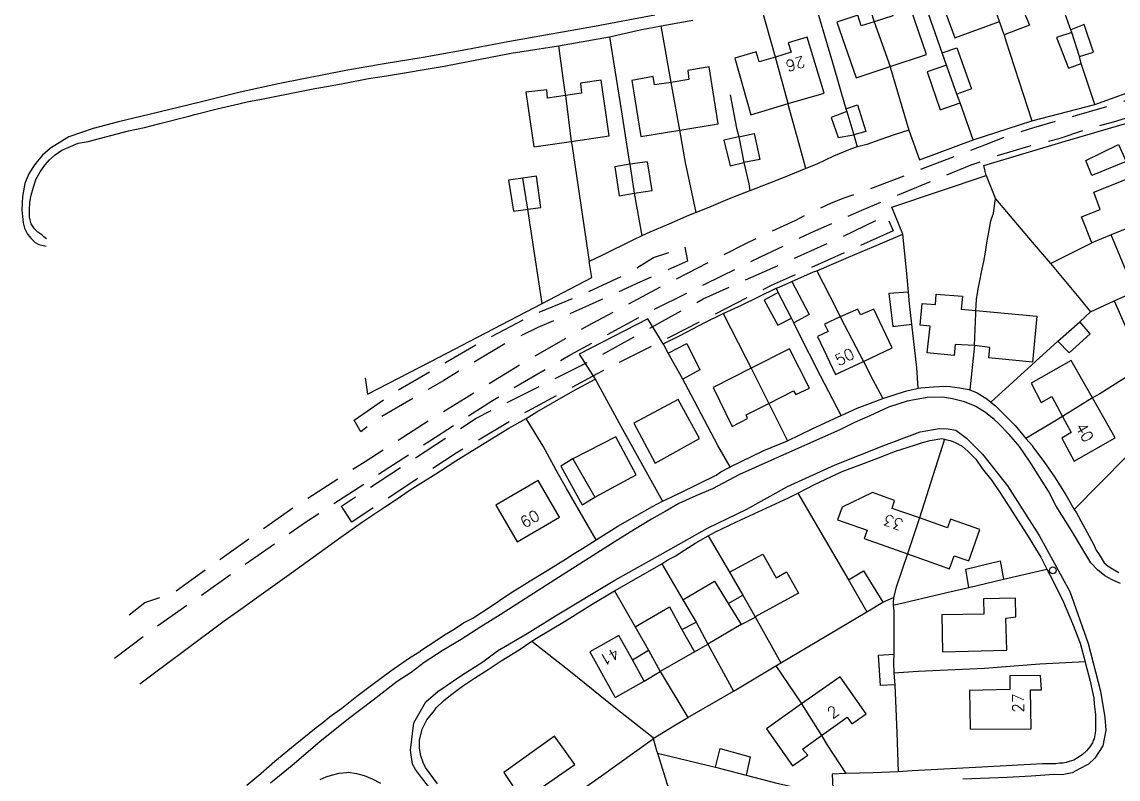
# Model space of a CAD drawing. Extents: x 441020 to 630336, y 432046 to 448236.
# Drawn here: x 628510.5 to 628705.2, y 447651.5 to 447785.9 of the extents above; entities that cross this region are included whole.
import ezdxf
from ezdxf.enums import TextEntityAlignment as Align

# ---------------------------------------------------------------- set-up
doc = ezdxf.new("R2010")
doc.units = 0
doc.linetypes.add('HIDDEN', pattern=[9.525, 6.35, -3.175])
doc.layers.get('0').update_dxf_attribs({"color": 222, "linetype": 'CONTINUOUS'})
for name, color, linetype in [('BOTT', 8, 'HIDDEN'), ('BUILDOUT', 8, 'CONTINUOUS'), ('BUILDTXT', 8, 'CONTINUOUS'), ('GENLINE', 8, 'CONTINUOUS'), ('GENPECK', 8, 'HIDDEN'), ('POINT', 8, 'CONTINUOUS'), ('ROAD', 7, 'CONTINUOUS'), ('TOPSLO', 8, 'HIDDEN')]:
    doc.layers.add(name, color=color, linetype=linetype)
doc.styles.get("Standard").update_dxf_attribs({"font": 'simplex'})

# ---------------------------------------------------------------- blocks, each defined once
blk = doc.blocks.new('CIRCLE')
blk.add_circle((0, 0), 0.299)

msp = doc.modelspace()

# ---------------------------------------------------------------- linework, layer by layer
at = {"layer": 'BOTT', "flags": 128}
for points in [[(628569.12, 447697.13), (628567.3, 447699.96), (628591.23, 447715.58), (628613.05, 447726.56), (628631.55, 447736.75), (628656.12, 447747.71), (628664.07, 447751.56), (628665.26, 447748.83)], [(628628.3, 447745.93), (628628.74, 447743.46), (628620.26, 447739.72), (628610.12, 447735.08), (628602.19, 447731.64), (628596.76, 447729.05), (628585.47, 447722.28), (628573.69, 447715.41), (628570.74, 447713.16), (628569.57, 447715.19)]]:
    msp.add_lwpolyline(points, dxfattribs=at)
at = {"layer": 'BUILDOUT', "flags": 128}
for points in [[(628681.73, 447792.79), (628676.49, 447790.84), (628676.08, 447791.99), (628673.32, 447790.99), (628676.24, 447783.08), (628684.15, 447786.01), (628681.73, 447792.79), (628686.1, 447794.48), (628685.71, 447795.52), (628688.58, 447796.54), (628691.61, 447788.65), (628688.54, 447787.6), (628689.46, 447785.32), (628684.99, 447783.61), (628684.15, 447786.01)], [(628661.92, 447785.92), (628659.62, 447785.2), (628658.97, 447787.12), (628655.24, 447785.85), (628658.71, 447776), (628664.76, 447777.99), (628671.18, 447780.15), (628667.77, 447790.21), (628664.53, 447789.02), (628665.19, 447787.01), (628661.92, 447785.92)], [(628637.17, 447779.49), (628639.97, 447769.43), (628646.63, 447771.42), (628653, 447773.26), (628650.02, 447783.2), (628646.64, 447782.19), (628647.14, 447780.55), (628644.35, 447779.65), (628641.45, 447778.83), (628640.94, 447780.57), (628637.17, 447779.49)], [(628618.88, 447775.53), (628620.45, 447765.56), (628627.36, 447766.68), (628634.17, 447767.79), (628632.57, 447777.96), (628628.82, 447777.3), (628629.01, 447775.71), (628625.85, 447775.15), (628622.88, 447774.72), (628622.62, 447776.2), (628618.88, 447775.53)], [(628600.06, 447773.41), (628601.48, 447763.71), (628608.11, 447764.69), (628614.84, 447765.68), (628613.39, 447775.58), (628609.73, 447775.03), (628609.94, 447773.24), (628607.07, 447772.83), (628603.9, 447772.37), (628603.74, 447773.86), (628600.06, 447773.41)], [(628710.14, 447750.6), (628711.41, 447747.48), (628712.73, 447748.02), (628714.58, 447743.37), (628707.18, 447740.43), (628703.99, 447748.09), (628700.58, 447746.67), (628698.74, 447751.32), (628702.07, 447752.62), (628700.92, 447755.67), (628708.22, 447758.59), (628710.14, 447754.06), (628708.89, 447753.63), (628710.14, 447750.6), (628703.99, 447748.09)], [(628677.38, 447734.93), (628679.96, 447734.68), (628690.81, 447733.66), (628690.02, 447725.5), (628682.27, 447726.26), (628682.45, 447728.12), (628679.75, 447728.45), (628676.26, 447728.64), (628676.1, 447726.68), (628671.34, 447727.16), (628671.82, 447731.92), (628670.06, 447732.11), (628670.4, 447735.93), (628672.77, 447735.74), (628672.94, 447737.6), (628677.58, 447737.21), (628677.38, 447734.93)], [(628653.07, 447732.24), (628653.71, 447730.94), (628651.83, 447730.09), (628655.06, 447723.35), (628660.03, 447725.66), (628665.09, 447728.08), (628661.84, 447734.92), (628659.48, 447733.89), (628659, 447734.92), (628655.89, 447733.56), (628653.07, 447732.24)], [(628633.33, 447721.02), (628636.69, 447714.1), (628639.39, 447715.5), (628639.17, 447716.17), (628643.18, 447718.2), (628647.56, 447720.4), (628647.98, 447719.76), (628650.41, 447720.91), (628646.84, 447727.89), (628640.04, 447724.45), (628633.33, 447721.02)], [(628689.76, 447721.8), (628691.59, 447718.36), (628693.44, 447719.4), (628695.38, 447715.89), (628696.91, 447713.01), (628695.26, 447712.01), (628697.41, 447707.92), (628704.7, 447712.06), (628700.69, 447719.17), (628696.87, 447725.8), (628689.76, 447721.8)], [(628619.23, 447714.66), (628623.02, 447707.61), (628630.88, 447711.95), (628627.11, 447718.9), (628619.23, 447714.66)], [(628619.63, 447705.49), (628616, 447712.26), (628608.36, 447708.36)], [(628608.36, 447708.36), (628612.31, 447701.55)], [(628612.31, 447701.55), (628619.63, 447705.49)], [(628594.68, 447700.15), (628598.49, 447693.61), (628606.04, 447698), (628602.23, 447704.53), (628594.68, 447700.15)], [(628661.62, 447702.38), (628656.19, 447699.79), (628655.38, 447697.51), (628660.68, 447695.71), (628660.13, 447694.19), (628667.82, 447691.5), (628675.3, 447688.86), (628676.11, 447691.14), (628678.7, 447690.28), (628680.67, 447695.81), (628675.47, 447697.63), (628674.93, 447696.11), (628669.94, 447697.86), (628665.07, 447699.54), (628665.54, 447700.94), (628661.62, 447702.38)], [(628636.21, 447688.22), (628642.14, 447691.41), (628644.5, 447687.25), (628646.35, 447688.29), (628648.45, 447684.5), (628640.76, 447680.29)], [(628636.21, 447688.22), (628638.55, 447684.17), (628640.76, 447680.29)], [(628627.94, 447683.3), (628633.55, 447686.63), (628635.97, 447682.69), (628638.26, 447678.94), (628632.38, 447675.45)], [(628619.44, 447678.54), (628625.52, 447682.06), (628627.75, 447678.08), (628629.98, 447674.11), (628623.9, 447670.6)], [(628627.94, 447683.3), (628630.27, 447679.34), (628632.38, 447675.45)], [(628681.32, 447683.53), (628681.4, 447680.8), (628673.9, 447680.69), (628674.06, 447674.12), (628685.48, 447674.42), (628685.29, 447680.07), (628687.08, 447680.29), (628686.99, 447683.63), (628681.32, 447683.53)], [(628619.44, 447678.54), (628621.8, 447674.39), (628623.9, 447670.6)], [(628618.96, 447672.67), (628616.56, 447677.01), (628611.4, 447674.07), (628615.88, 447666.02), (628621.06, 447668.87), (628618.96, 447672.67)], [(628642.77, 447660.44), (628647.39, 447653.84), (628650.1, 447655.75), (628649.2, 447656.81), (628652.53, 447659.23), (628657.13, 447662.48), (628657.95, 447661.3), (628660.48, 447663.07), (628655.85, 447669.67), (628648.98, 447664.89), (628642.77, 447660.44)], [(628685.99, 447669.84), (628686.01, 447667.4), (628678.83, 447667.25), (628678.94, 447660.36), (628689.79, 447660.46), (628689.68, 447667.34), (628691.6, 447667.38), (628691.46, 447669.9), (628685.99, 447669.84)], [(628596.11, 447652.66), (628599.15, 447648.12), (628597.06, 447646.74), (628598.84, 447644.11), (628603.45, 447647.36), (628601.96, 447649.44), (628608.75, 447654.09), (628605.11, 447659.14), (628596.11, 447652.66)]]:
    msp.add_lwpolyline(points, dxfattribs=at)
at = {"layer": 'GENLINE', "flags": 128}
for points in [[(628666.99, 447748.22), (628665.02, 447753.05), (628681.8, 447758.67), (628681.38, 447760.43), (628695.85, 447764.72), (628708.79, 447768.54), (628719.8, 447771.72), (628720.85, 447772.11), (628727.96, 447774.38), (628747.65, 447781.33), (628758.36, 447785.06), (628774.12, 447790.09), (628783.12, 447793.21), (628784.4, 447793.44), (628814.63, 447802.77), (628839.75, 447810.58), (628854.29, 447815.09), (628859.25, 447816.89)], [(628697, 447784.02), (628696.81, 447784.49), (628696.63, 447784.97), (628689.53, 447804.94)], [(628659.43, 447793.7), (628661.92, 447785.92), (628664.76, 447777.99), (628664.81, 447777.7), (628668.08, 447766.7), (628669.93, 447761.44), (628679.46, 447764.96), (628677.17, 447771.56), (628676.6, 447773.09), (628674.77, 447778.24), (628673.97, 447780.44), (628668.21, 447796.89)], [(628650.88, 447790.96), (628654.47, 447778.71), (628656.85, 447770.49)], [(628649.79, 447759.9), (628648.99, 447762.7), (628646.73, 447770.83), (628646.63, 447771.42), (628644.35, 447779.65), (628641.84, 447788.65)], [(628514.89, 447747.43), (628514.43, 447747.75), (628514.06, 447748.09), (628513.37, 447748.58), (628512.75, 447749.18), (628512.18, 447750.09), (628511.88, 447751.26), (628511.86, 447752.47), (628511.91, 447753.91), (628512.2, 447755.17), (628512.56, 447756.56), (628513.02, 447757.96), (628513.8, 447759.32), (628514.61, 447760.48), (628515.45, 447761.44), (628516.41, 447762.32), (628517.59, 447763.14), (628518.72, 447763.64), (628520.52, 447764.37), (628522.29, 447764.68), (628529.47, 447766.57), (628532.31, 447767.17), (628535.03, 447767.86), (628540.18, 447769.18), (628541.24, 447769.47), (628545.23, 447770.48), (628549.03, 447771.36), (628550.79, 447771.78), (628552.76, 447772.12), (628562.57, 447774.07), (628563.65, 447774.26), (628567.3, 447774.91), (628572.1, 447775.86), (628575.27, 447776.32), (628585.53, 447778.04), (628585.82, 447778.1), (628597.41, 447780.36), (628605.81, 447781.64), (628614.87, 447783.25), (628620.33, 447784.53), (628624.07, 447785.19), (628629.68, 447786.19)], [(628630.26, 447752.06), (628628.37, 447760.97), (628627.36, 447766.68), (628625.85, 447775.15), (628624.07, 447785.19)], [(628698.36, 447779.79), (628700.87, 447780.54), (628699.19, 447785.42), (628696.81, 447784.49)], [(628614.87, 447783.25), (628617.03, 447769.93), (628618.32, 447761.52), (628618.48, 447760.64), (628619.29, 447755.5), (628620.63, 447747.92)], [(628684.99, 447783.61), (628685.28, 447782.55), (628689.93, 447768.34)], [(628697, 447784.02), (628694.31, 447783.14), (628696.39, 447777.72), (628698.68, 447778.53)], [(628698.36, 447779.79), (628697, 447784.02)], [(628605.81, 447781.64), (628606.63, 447775.9), (628606.97, 447773.42), (628607.07, 447772.83), (628608.11, 447764.69), (628608.27, 447763.8), (628611.28, 447743.41)], [(628673.97, 447780.44), (628676.56, 447781.31), (628679.17, 447774.05), (628676.6, 447773.09)], [(628679.46, 447764.96), (628689.93, 447768.34), (628701.1, 447771.24), (628710.25, 447774.59), (628720.05, 447777.75), (628729.52, 447781.06)], [(628698.68, 447778.53), (628698.36, 447779.79)], [(628674.77, 447778.24), (628671.33, 447777.02), (628673.63, 447770.32), (628677.17, 447771.56)], [(628701.1, 447771.24), (628698.68, 447778.53)], [(628636.3, 447772.94), (628637.45, 447767.05), (628637.86, 447765.5), (628638.73, 447760.98), (628639.61, 447757.18), (628639.84, 447755.9)], [(628657.03, 447770.02), (628654.28, 447768.92), (628655.52, 447765.38), (628658.28, 447765.87)], [(628656.85, 447770.49), (628658.96, 447771.17), (628660.41, 447766.45), (628658.28, 447765.87)], [(628656.85, 447770.49), (628657.03, 447770.02)], [(628657.03, 447770.02), (628658.28, 447765.87)], [(628668.08, 447766.7), (628665.3, 447765.8), (628662.9, 447764.97), (628660.61, 447764.15), (628659.15, 447763.79), (628658.86, 447763.74), (628657.71, 447763.33), (628654.68, 447762.09), (628651.69, 447760.64), (628649.79, 447759.9), (628645.71, 447758.26), (628639.84, 447755.9), (628639.16, 447755.67), (628635.84, 447754.37), (628632.53, 447752.97), (628630.26, 447752.06), (628628.93, 447751.52), (628625.45, 447749.99), (628622.04, 447748.57), (628620.63, 447747.92), (628619.13, 447747.24), (628613.54, 447744.42), (628611.28, 447743.41)], [(628637.86, 447765.5), (628640.57, 447766.08), (628641.58, 447761.49), (628638.73, 447760.98)], [(628658.28, 447765.87), (628658.86, 447763.74)], [(628637.86, 447765.5), (628635.19, 447764.92), (628636.3, 447760.35), (628638.73, 447760.98)], [(628699.51, 447761.31), (628705.3, 447764.16), (628706.64, 447761.15), (628700.59, 447758.66), (628699.51, 447761.31)], [(628615.82, 447760.16), (628616.63, 447755.03), (628619.29, 447755.5), (628622.46, 447755.96), (628621.65, 447761.1), (628618.48, 447760.64), (628615.82, 447760.16)], [(628596.94, 447757.83), (628597.82, 447752.3), (628600.4, 447752.65), (628602.68, 447752.96), (628601.9, 447758.5), (628599.51, 447758.18), (628596.94, 447757.83)], [(628602.96, 447735.94), (628601.65, 447744.44), (628600.4, 447752.65), (628599.51, 447758.18)], [(628681.8, 447758.67), (628683.45, 447754.5)], [(628679.96, 447734.68), (628680.02, 447735.5), (628680.1, 447736.74), (628680.24, 447737.68), (628680.4, 447738.52), (628680.64, 447739.98), (628680.99, 447741.47), (628681.37, 447743.36), (628681.68, 447745.04), (628681.89, 447746.7), (628682.26, 447748.6), (628682.62, 447750.59), (628683.08, 447751.99), (628683.45, 447754.5)], [(628683.45, 447754.5), (628689.99, 447746.82), (628693.21, 447743.03), (628697.97, 447737.37), (628700.32, 447734.44)], [(628624.44, 447728.79), (628627.43, 447730.23), (628631.8, 447732.53), (628635.07, 447734.13), (628638.36, 447735.62), (628644.52, 447738.65), (628645, 447738.83), (628647.25, 447739.85), (628651.12, 447741.55), (628651.69, 447741.75), (628657.35, 447744.18), (628662.94, 447746.49), (628666.99, 447748.22)], [(628669.72, 447720.88), (628669.48, 447724.49), (628668.61, 447732.26), (628668.18, 447735.84), (628668.01, 447737.94), (628667.73, 447741.24), (628666.99, 447748.22)], [(628693.21, 447743.03), (628700.58, 447746.67)], [(628571.48, 447722.74), (628571.55, 447722.34), (628571.89, 447719.86), (628583.06, 447725.6), (628592.92, 447730.71), (628602.96, 447735.94), (628611.78, 447740.56), (628611.28, 447743.41)], [(628651.69, 447741.75), (628655.1, 447735.14), (628655.89, 447733.56), (628660.03, 447725.66), (628661.61, 447722.49), (628663.44, 447719.05)], [(628682.65, 447718.4), (628694.54, 447729.25), (628698.4, 447732.67), (628700.32, 447734.44), (628704.54, 447736.4), (628714.8, 447740.97)], [(628656.06, 447716.02), (628652.36, 447723.08), (628648.43, 447730.91), (628647.64, 447732.5), (628647.19, 447733.33), (628644.86, 447737.9), (628644.67, 447738.37), (628644.52, 447738.65)], [(628647.25, 447739.85), (628650.33, 447733.99), (628647.64, 447732.5)], [(628644.86, 447737.9), (628642.36, 447736.54), (628644.77, 447732.09), (628647.19, 447733.33)], [(628668.01, 447737.94), (628664.49, 447737.73), (628665.23, 447731.86), (628668.61, 447732.26)], [(628679.75, 447728.45), (628679.95, 447734.17), (628679.96, 447734.68)], [(628704.54, 447736.4), (628708.65, 447726.98)], [(628636.34, 447706.93), (628634.15, 447710.71), (628629.4, 447719.71), (628627.89, 447722.49), (628625.34, 447727.12), (628624.57, 447728.61), (628624.44, 447728.79), (628621.73, 447733.18), (628609.53, 447726.95), (628612.35, 447722.48), (628612.5, 447722.2), (628616.88, 447714.14), (628624.32, 447700.84)], [(628635.07, 447734.13), (628639.1, 447726.31), (628640.04, 447724.45), (628643.18, 447718.2), (628646.48, 447711.58)], [(628694.54, 447729.25), (628696.53, 447727.16), (628700.29, 447730.57), (628698.4, 447732.67)], [(628625.34, 447727.12), (628628.6, 447728.81), (628630.95, 447724.15), (628627.89, 447722.49)], [(628679.75, 447728.45), (628678.91, 447720.58)], [(628709.66, 447724.72), (628701.98, 447719.9), (628700.69, 447719.17), (628695.38, 447715.89), (628694.29, 447715.19), (628688.86, 447711.99)], [(628531.46, 447668.41), (628534.05, 447670.39), (628539.18, 447674.14), (628546.43, 447679.6), (628549.42, 447681.65), (628552.21, 447683.67), (628558.43, 447688.12), (628567.16, 447694.45), (628571.04, 447697.17), (628574.94, 447699.79), (628576.85, 447701.04), (628579.48, 447702.83), (628584.06, 447705.67), (628584.87, 447706.22), (628587.6, 447708.03), (628588.06, 447708.31), (628592.09, 447710.76), (628597.04, 447713.77), (628600.08, 447715.52), (628602.01, 447716.68), (628608.36, 447720.35), (628612.35, 447722.48)], [(628607.05, 447690.56), (628608.6, 447691.55), (628610.07, 447692.42), (628612.54, 447693.97), (628613.18, 447694.39), (628616.38, 447696.38), (628619.42, 447698.14), (628622.55, 447699.91), (628624.32, 447700.84), (628624.97, 447701.16), (628627.31, 447702.28), (628633.86, 447705.47), (628634.67, 447706.03), (628636.16, 447706.8), (628636.34, 447706.93), (628642.33, 447709.82), (628646.48, 447711.58), (628650.88, 447713.68), (628654.83, 447715.49), (628656.06, 447716.02), (628658.87, 447717.33), (628661.72, 447718.44), (628663.44, 447719.05), (628667.47, 447720.38), (628669.72, 447720.88), (628670.21, 447720.97), (628672.41, 447721.15), (628674.53, 447721.23), (628675.35, 447721.17), (628677.11, 447720.97), (628678.69, 447720.64), (628678.91, 447720.58), (628680.21, 447720.1), (628681.93, 447718.99), (628682.65, 447718.4), (628683.48, 447717.74), (628686.93, 447714.29), (628688.86, 447711.99), (628690.01, 447710.67), (628690.03, 447710.57), (628692.03, 447707.88), (628693.93, 447705.17), (628695.92, 447701.97), (628697.4, 447699.39), (628697.82, 447698.75), (628700.83, 447693.19), (628701.32, 447692.16), (628701.87, 447691.35), (628702.74, 447689.87), (628703.46, 447689.29), (628704.25, 447688.82), (628705.38, 447688.21)], [(628612.54, 447693.97), (628610.35, 447697.75), (628607.26, 447703.09), (628605.79, 447705.67), (628603.09, 447710.58), (628600.08, 447715.52)], [(628713.62, 447715.57), (628706.7, 447708.76), (628697.4, 447699.39)], [(628584.37, 447650.68), (628582.24, 447653.55), (628581.77, 447654.48), (628581.36, 447655.63), (628581.12, 447657.01), (628581.17, 447658.44), (628581.51, 447659.92), (628581.64, 447660.35), (628582.46, 447662.02), (628583.79, 447663.68), (628584.11, 447664.14), (628585.42, 447665.39), (628586.66, 447666.42), (628588.81, 447668.02), (628590.9, 447669.41), (628593.36, 447670.97), (628595.63, 447672.49), (628598.84, 447674.48), (628601.1, 447676), (628601.92, 447676.55), (628606.89, 447679.46), (628611.82, 447682.57), (628615.77, 447684.9), (628624.16, 447689.74), (628625.25, 447690.44), (628626.56, 447691.08), (628628.29, 447692.2), (628630.2, 447693.45), (628632.43, 447694.66), (628633.72, 447695.39), (628637.46, 447697.18), (628646.66, 447701.45), (628648.34, 447702.26), (628651.32, 447703.8), (628656.19, 447706.09), (628659.24, 447707.24), (628662.38, 447708.41), (628665.71, 447709.71), (628669.07, 447710.81), (628670.51, 447711.27), (628671.87, 447711.61), (628673.94, 447711.98), (628674.37, 447711.85), (628674.58, 447711.79), (628675.42, 447711.63), (628676.29, 447711.28), (628677.54, 447710.59), (628678.61, 447709.66), (628679.98, 447708.28), (628681.08, 447706.65), (628682.78, 447704.51), (628684.41, 447702.16), (628688.93, 447695.04), (628691.49, 447690.92), (628692.58, 447688.78), (628693.67, 447686.64), (628695.55, 447682.91), (628697.14, 447679.13), (628698.47, 447675.61), (628699.36, 447672.31), (628699.41, 447672.02), (628700.27, 447668.92), (628700.91, 447665.88), (628700.98, 447664.88), (628701.22, 447662.99), (628701.22, 447661.27), (628701.23, 447660.05), (628700.97, 447658.68), (628700.82, 447658.35), (628700.7, 447657.92), (628700.21, 447657.23), (628699.63, 447656.52), (628698.93, 447655.88), (628698.11, 447655.33), (628697.37, 447654.9), (628696.51, 447654.64), (628696.03, 447654.46), (628695.44, 447654.35), (628694.83, 447654.34), (628694.14, 447654.22), (628691.81, 447654.21), (628681.05, 447653.62), (628668.67, 447652.95), (628666.16, 447652.81), (628661.72, 447652.63), (628656.87, 447652.48), (628654.46, 447652.36), (628654.63, 447648.53)], [(628674.37, 447711.85), (628671.58, 447702.93), (628669.94, 447697.86), (628667.82, 447691.5), (628665.83, 447685.56), (628665.34, 447683.74), (628665.3, 447682.82), (628665.27, 447682.41), (628665.37, 447681.31), (628665.4, 447673.7), (628665.35, 447672.27), (628665.38, 447670.34), (628665.55, 447668.24), (628665.94, 447659.78), (628666.16, 447652.81)], [(628608.36, 447708.36), (628606.25, 447707.07), (628610.01, 447700.22)], [(628610.01, 447700.22), (628612.31, 447701.55)], [(628648.34, 447702.26), (628657.37, 447686.9), (628660.62, 447681.18)], [(628632.43, 447694.66), (628636.21, 447688.22)], [(628550.49, 447650.46), (628552.97, 447652.52), (628555.43, 447654.68), (628559.06, 447657.66), (628562.79, 447660.66), (628563.95, 447661.58), (628565.11, 447662.5), (628567.36, 447664.11), (628570.04, 447666.21), (628572.63, 447668.2), (628576.04, 447670.73), (628579.38, 447673.05), (628581.03, 447674.06), (628581.57, 447674.46), (628583.94, 447676), (628585.57, 447677.1), (628587.32, 447678.12), (628588.95, 447679.22), (628590.72, 447680.14), (628591.18, 447680.43), (628593.37, 447681.83), (628597.17, 447684.44), (628600.83, 447686.71), (628601.11, 447686.86), (628604.13, 447688.72), (628607.05, 447690.56)], [(628678.74, 447685.51), (628678.16, 447688.76), (628684.29, 447690.26), (628684.87, 447687.01)], [(628624.16, 447689.74), (628627.94, 447683.3)], [(628657.37, 447686.9), (628660.03, 447688.49), (628663.46, 447682.9)], [(628665.27, 447682.41), (628674.83, 447684.62), (628678.74, 447685.51), (628684.87, 447687.01), (628692.58, 447688.78)], [(628615.77, 447684.9), (628619.44, 447678.54)], [(628660.62, 447681.18), (628663.46, 447682.9)], [(628663.46, 447682.9), (628665.34, 447683.74)], [(628640.76, 447680.29), (628645.35, 447672.17)], [(628645.35, 447672.17), (628651.69, 447675.94), (628660.62, 447681.18)], [(628601.1, 447676), (628607.95, 447670.61), (628616.01, 447664.12), (628622.63, 447658.89), (628622.66, 447658.7), (628623.24, 447656.57), (628623.43, 447656.09), (628625.35, 447649.83)], [(628632.38, 447675.45), (628636.91, 447667.12)], [(628665.55, 447668.24), (628663.04, 447668.1), (628662.69, 447673.52), (628665.4, 447673.7)], [(628699.36, 447672.31), (628691.31, 447671.9), (628681.49, 447671.17), (628669.7, 447670.6), (628665.38, 447670.34)], [(628594.25, 447638.52), (628601.1, 447643.39), (628613.47, 447652.09), (628622.48, 447658.56), (628622.66, 447658.7), (628626.32, 447660.97), (628628.8, 447662.43), (628636.91, 447667.12), (628637.64, 447667.55), (628644.44, 447671.6), (628645.35, 447672.17)], [(628623.9, 447670.6), (628628.8, 447662.43)], [(628644.44, 447671.6), (628648.83, 447665.17), (628648.98, 447664.89), (628652.53, 447659.23), (628653.51, 447657.67), (628656.87, 447652.48)], [(628633.71, 447653.65), (628634.55, 447656.95), (628639.89, 447655.46), (628639.15, 447652.18)], [(628623.43, 447656.09), (628630.75, 447654.34), (628633.71, 447653.65), (628639.15, 447652.18), (628644.36, 447650.87), (628654.63, 447648.53)]]:
    msp.add_lwpolyline(points, dxfattribs=at)
at = {"layer": 'GENPECK', "flags": 128}
for points in [[(628526.99, 447672.99), (628532.63, 447677.25), (628533.89, 447678.18), (628549.86, 447689.45), (628561.08, 447697.23), (628573.63, 447705.45), (628583.01, 447711.58), (628594.13, 447718.73), (628608.02, 447726.89), (628622.19, 447734.58), (628634.98, 447740.92), (628642.83, 447744.75), (628650.6, 447748.46), (628659.73, 447752.52), (628671.93, 447757.63), (628679.13, 447760.53), (628683.81, 447762.18), (628689.4, 447763.88), (628694.94, 447765.27), (628699.35, 447766.77), (628704.38, 447768.17), (628710.45, 447770.06), (628726.37, 447775.32), (628752.4, 447784.31), (628790.62, 447797.29), (628794.87, 447798.55), (628798.47, 447799.39), (628814.03, 447803.88), (628827.08, 447807.62), (628839.04, 447811.17), (628855.59, 447816.95), (628869.16, 447821.69), (628872.92, 447822.87), (628882.83, 447825.95), (628892.12, 447829.12), (628897.95, 447831.17), (628904.36, 447833.42), (628917.98, 447839.09), (628928.12, 447843.74), (628936.33, 447847.83), (628947.82, 447854.04), (628955.98, 447858.43)], [(628529.59, 447680.67), (628532.34, 447682.88), (628537.24, 447684.46), (628548.14, 447692.29), (628559.26, 447700.05), (628571.47, 447707.91), (628583.33, 447715.5), (628598.26, 447724.65), (628610.97, 447731.98), (628624.8, 447739.31), (628639.24, 447746.65), (628647.96, 447750.74), (628650.2, 447751.85), (628654.33, 447753.8), (628656.6, 447754.71), (628659.96, 447755.81), (628681.54, 447764.11), (628685.44, 447765.62), (628690.24, 447767.18), (628697.88, 447769.35), (628703.68, 447770.99), (628710, 447773.13), (628722.39, 447777.15), (628739.07, 447782.75), (628745.82, 447784.76), (628749.65, 447786.05), (628753.55, 447787.56), (628776.92, 447796.08), (628777.62, 447797.32)], [(628635.97, 447682.69), (628638.55, 447684.17)], [(628638.26, 447678.94), (628640.58, 447680.16), (628640.76, 447680.29)], [(628627.75, 447678.08), (628630.27, 447679.34)], [(628618.96, 447672.67), (628621.8, 447674.39)], [(628629.98, 447674.11), (628632.38, 447675.45)], [(628621.06, 447668.87), (628623.9, 447670.6)]]:
    msp.add_lwpolyline(points, dxfattribs=at)
at = {"layer": 'ROAD', "flags": 128}
for points in [[(628622.92, 447787.12), (628612.2, 447785.12), (628596.84, 447782.39), (628589.38, 447780.96), (628581.8, 447779.62), (628574.89, 447778.49), (628568.09, 447777.28), (628556.31, 447774.99), (628549.28, 447773.44), (628542.17, 447771.67), (628533.12, 447769.45), (628527.66, 447768.18), (628523.2, 447766.98), (628521.09, 447766.3), (628518.89, 447765.5), (628515.59, 447763.5), (628514.19, 447762.23), (628513.02, 447760.81), (628512.68, 447760.44), (628511.81, 447759.07), (628511.09, 447757.41), (628511.02, 447757.2), (628510.62, 447754.89), (628510.53, 447752.54), (628510.64, 447751.34), (628510.74, 447750.24), (628511.01, 447749.28), (628511.5, 447748.25), (628512.15, 447747.45), (628512.88, 447746.76), (628513.56, 447746.38), (628514.82, 447746.09)], [(628705.63, 447686.22), (628704.19, 447686.88), (628702.85, 447687.56), (628701.54, 447688.65), (628700.41, 447689.87), (628698.97, 447692.25), (628696.94, 447695.65), (628694.25, 447699.95), (628692.86, 447702.64), (628689.48, 447707.93), (628687.7, 447710.56), (628685.9, 447712.68), (628683.92, 447714.67), (628683.19, 447715.35), (628681.65, 447716.6), (628679.94, 447717.62), (628679.83, 447717.7), (628677.96, 447718.48), (628675.83, 447719.02), (628674.06, 447719.31), (628671.33, 447719.24), (628667.78, 447718.61), (628664.42, 447717.5), (628661.14, 447716), (628658.4, 447714.81), (628655.79, 447713.53), (628646.85, 447709.51), (628638, 447705.6), (628633.18, 447703.02), (628630.25, 447701.79), (628627.23, 447700.44), (628624.75, 447698.98), (628622.35, 447697.64), (628619.33, 447695.79), (628616.4, 447693.95), (628605.17, 447686.87), (628595.5, 447680.69), (628592.02, 447678.55), (628588.56, 447676.31), (628585.16, 447674.28), (628581.97, 447672.19), (628579.64, 447670.46), (628577.19, 447668.81), (628572.9, 447665.5), (628568.52, 447662.19), (628563.45, 447658.14), (628558.51, 447653.91), (628554.7, 447650.8)], [(628583.38, 447649.39), (628581.53, 447651.8), (628580.46, 447653.24), (628579.9, 447654.15), (628579.56, 447656.63), (628580.11, 447661.5), (628582.29, 447665.24), (628584.41, 447667.04), (628588.67, 447669.93), (628592.41, 447672.32), (628595.01, 447674.3), (628600.25, 447677.37), (628605.28, 447680.5), (628615.84, 447686.84), (628623.88, 447691.31), (628632.28, 447696.05), (628639.3, 447699.43), (628646.5, 447703.45), (628654.96, 447707.29), (628663.59, 447710.75), (628670.08, 447713.12), (628673.42, 447713.72), (628675.05, 447713.7), (628676.42, 447713.44), (628678.29, 447712.04), (628681.13, 447709.19), (628685.58, 447703.59), (628691.22, 447694.73), (628696.63, 447684.83), (628699.9, 447675.56), (628702.11, 447667.11), (628702.84, 447662.47), (628703.04, 447660.17), (628702.51, 447657.43), (628701.07, 447655.25), (628699.95, 447654.14), (628698.36, 447653.35), (628697.07, 447652.61), (628695.3, 447652.29), (628693.87, 447652.35), (628689.76, 447652.02), (628685.54, 447651.78), (628677.66, 447651.5)], [(628563.52, 447651.45), (628564.55, 447651.94), (628565.51, 447652.21), (628566.88, 447652.55), (628568.17, 447652.68), (628568.47, 447652.73), (628569.93, 447652.49), (628571.32, 447652.12), (628572.74, 447651.56), (628574.19, 447650.8)]]:
    msp.add_lwpolyline(points, dxfattribs=at)
at = {"layer": 'TOPSLO', "flags": 128}
for points in [[(628665.26, 447748.83), (628643.63, 447739.1), (628625.74, 447730.03), (628612.69, 447723.45), (628600.26, 447716.78), (628587.67, 447709.36), (628569.12, 447697.13)], [(628569.57, 447715.19), (628576.52, 447720.08), (628592.08, 447729.14), (628601.66, 447734.09), (628609.62, 447737.33), (628617.6, 447740.98), (628622.73, 447744.12), (628628.3, 447745.93)]]:
    msp.add_lwpolyline(points, dxfattribs=at)

# ---------------------------------------------------------------- block references
at = {"layer": 'POINT', "xscale": 2, "yscale": 2, "rotation": 10.06643687963294}
msp.add_blockref('CIRCLE', (628693.63, 447688.56), dxfattribs=at)

# ---------------------------------------------------------------- texts
at = {"layer": 'BUILDTXT'}
for s, rotation, p in [('26', 196.3664, (628647.64, 447779.42)), ('50', 27.3664, (628657.11, 447725.55)), ('40', 299.8664, (628698.41, 447712.57)), ('60', 30.3664, (628601.26, 447696.84)), ('33', 160.7664, (628665.65, 447698.02)), ('41', 209.3664, (628614.44, 447674.1)), ('27', 89.9664, (628688.47, 447665)), ('2', 35.6664, (628655.17, 447662.64))]:
    msp.add_text(s, height=2, rotation=rotation, dxfattribs=at).set_placement(p, align=Align.CENTER)

doc.saveas('drawing.dxf')
